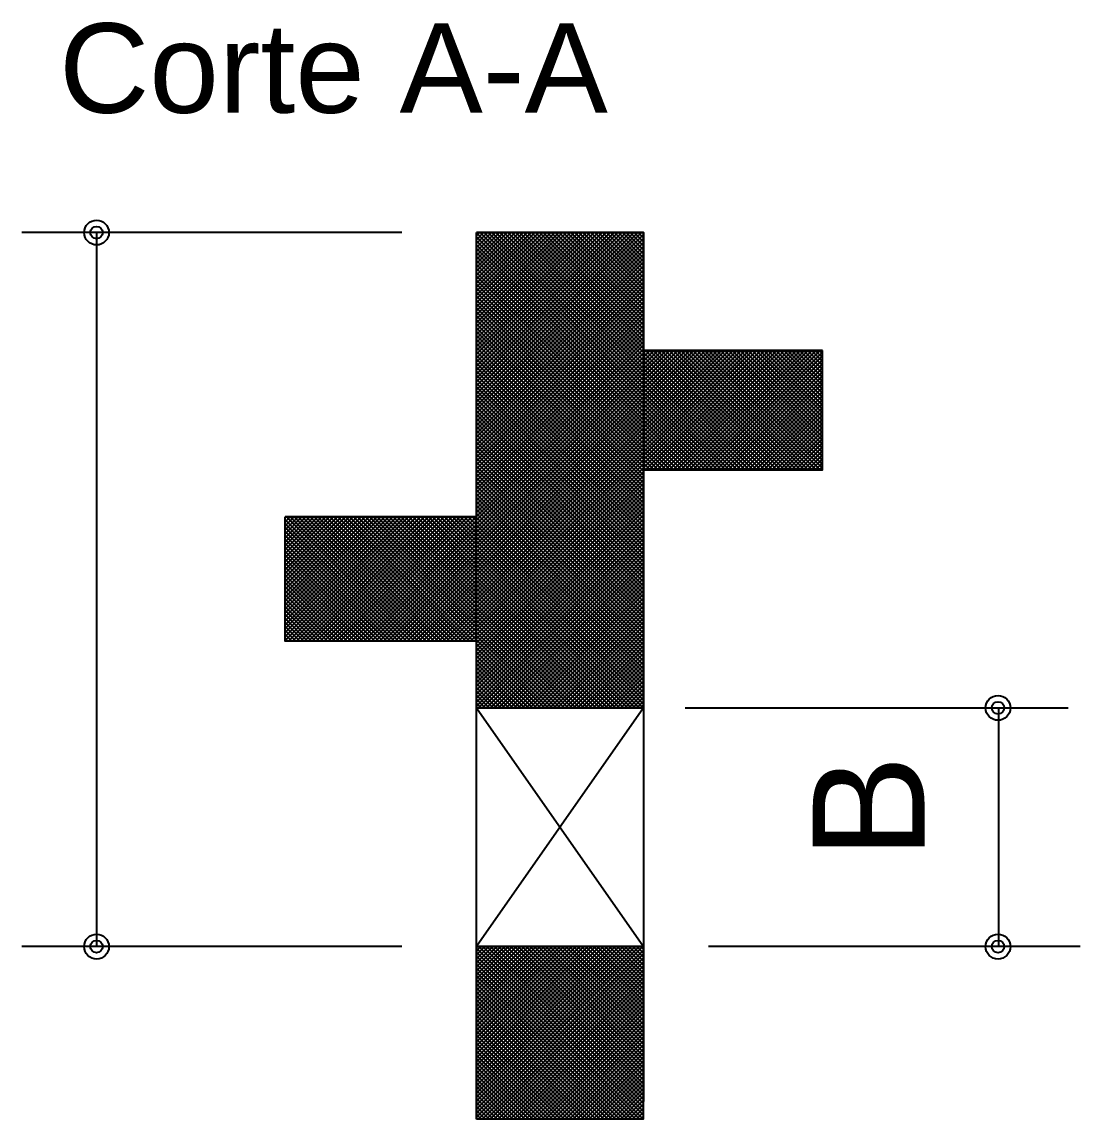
# Model space of a CAD drawing. Extents: x 0 to 119, y 0 to 84.
# Drawn here: x 63.45 to 67.237, y 19.476 to 23.401 of the extents above; entities that cross this region are included whole.
import ezdxf

# ---------------------------------------------------------------- set-up
doc = ezdxf.new("R2010")
doc.units = 0
doc.header["$MEASUREMENT"] = 0
doc.layers.add('29', color=9, linetype='CONTINUOUS')
doc.layers.add('3', color=7, linetype='CONTINUOUS')
doc.styles.add('TQS_ARIAL', font='arial.ttf')

msp = doc.modelspace()

# ---------------------------------------------------------------- linework, layer by layer
at = {"layer": '29', "color": 9, "linetype": 'Continuous'}
for p, q in [((65.076909, 22.056532), (65.668201, 22.647825)), ((65.076909, 22.070674), (65.654059, 22.647825)), ((65.076909, 22.084817), (65.639917, 22.647825)), ((65.076909, 22.098959), (65.625775, 22.647825)), ((65.076909, 22.113101), (65.611633, 22.647825)), ((65.076909, 22.127243), (65.59749, 22.647825)), ((65.076909, 22.141385), (65.583348, 22.647825)), ((65.076909, 22.155527), (65.569206, 22.647825)), ((65.076909, 22.169669), (65.555064, 22.647825)), ((65.076909, 22.183812), (65.540922, 22.647825)), ((65.076909, 22.197954), (65.52678, 22.647825)), ((65.076909, 22.212096), (65.512638, 22.647825)), ((65.076909, 22.226238), (65.498496, 22.647825)), ((65.076909, 22.24038), (65.484353, 22.647825)), ((65.076909, 22.254522), (65.470211, 22.647825)), ((65.076909, 22.268664), (65.456069, 22.647825)), ((65.076909, 22.282806), (65.441927, 22.647825)), ((65.076909, 22.296949), (65.427785, 22.647825)), ((65.076909, 22.311091), (65.413643, 22.647825)), ((65.076909, 22.325233), (65.399501, 22.647825)), ((65.076909, 22.339375), (65.385358, 22.647825)), ((65.076909, 22.353517), (65.371216, 22.647825)), ((65.076909, 22.367659), (65.357074, 22.647825)), ((65.076909, 22.381801), (65.342932, 22.647825)), ((65.076909, 22.395944), (65.32879, 22.647825)), ((65.076909, 22.410086), (65.314648, 22.647825)), ((65.076909, 22.424228), (65.300506, 22.647825)), ((65.076909, 22.43837), (65.286363, 22.647825)), ((65.076909, 22.452512), (65.272221, 22.647825)), ((65.076909, 22.466654), (65.258079, 22.647825)), ((65.076909, 22.480796), (65.243937, 22.647825)), ((65.076909, 22.494938), (65.229795, 22.647825)), ((65.076909, 22.509081), (65.215653, 22.647825)), ((65.076909, 22.523223), (65.201511, 22.647825)), ((65.076909, 22.537365), (65.187369, 22.647825)), ((65.076909, 22.551507), (65.173226, 22.647825)), ((65.076909, 22.565649), (65.159084, 22.647825)), ((65.076909, 22.579791), (65.144942, 22.647825)), ((65.076909, 22.593933), (65.1308, 22.647825)), ((65.076909, 22.608076), (65.116658, 22.647825)), ((65.076909, 22.622218), (65.102516, 22.647825)), ((65.076909, 22.63636), (65.088374, 22.647825)), ((65.076909, 22.646758), (65.674845, 22.048823)), ((65.076909, 22.04239), (65.674845, 22.640326)), ((65.076909, 22.632616), (65.674845, 22.034681)), ((65.076909, 22.028248), (65.674845, 22.626184)), ((65.076909, 22.618474), (65.674845, 22.020538)), ((65.089985, 22.647825), (65.674845, 22.062965)), ((65.104127, 22.647825), (65.674845, 22.077107)), ((65.118269, 22.647825), (65.674845, 22.091249)), ((65.132411, 22.647825), (65.674845, 22.105391)), ((65.146553, 22.647825), (65.674845, 22.119533)), ((65.160696, 22.647825), (65.674845, 22.133676)), ((65.174838, 22.647825), (65.674845, 22.147818)), ((65.18898, 22.647825), (65.674845, 22.16196)), ((65.203122, 22.647825), (65.674845, 22.176102)), ((65.217264, 22.647825), (65.674845, 22.190244)), ((65.231406, 22.647825), (65.674845, 22.204386)), ((65.245548, 22.647825), (65.674845, 22.218528)), ((65.25969, 22.647825), (65.674845, 22.23267)), ((65.273833, 22.647825), (65.674845, 22.246813)), ((65.287975, 22.647825), (65.674845, 22.260955)), ((65.302117, 22.647825), (65.674845, 22.275097)), ((65.316259, 22.647825), (65.674845, 22.289239)), ((65.330401, 22.647825), (65.674845, 22.303381)), ((65.344543, 22.647825), (65.674845, 22.317523)), ((65.358685, 22.647825), (65.674845, 22.331665)), ((65.372828, 22.647825), (65.674845, 22.345808)), ((65.38697, 22.647825), (65.674845, 22.35995)), ((65.401112, 22.647825), (65.674845, 22.374092)), ((65.415254, 22.647825), (65.674845, 22.388234)), ((65.429396, 22.647825), (65.674845, 22.402376)), ((65.443538, 22.647825), (65.674845, 22.416518)), ((65.45768, 22.647825), (65.674845, 22.43066)), ((65.471823, 22.647825), (65.674845, 22.444803)), ((65.485965, 22.647825), (65.674845, 22.458945)), ((65.500107, 22.647825), (65.674845, 22.473087)), ((65.514249, 22.647825), (65.674845, 22.487229)), ((65.528391, 22.647825), (65.674845, 22.501371)), ((65.542533, 22.647825), (65.674845, 22.515513)), ((65.556675, 22.647825), (65.674845, 22.529655)), ((65.570817, 22.647825), (65.674845, 22.543797)), ((65.58496, 22.647825), (65.674845, 22.55794)), ((65.599102, 22.647825), (65.674845, 22.572082)), ((65.613244, 22.647825), (65.674845, 22.586224)), ((65.627386, 22.647825), (65.674845, 22.600366)), ((65.641528, 22.647825), (65.674845, 22.614508)), ((65.65567, 22.647825), (65.674845, 22.62865)), ((65.669812, 22.647825), (65.674845, 22.642792)), ((65.076909, 22.014106), (65.674845, 22.612042)), ((65.076909, 22.604332), (65.674845, 22.006396)), ((65.076909, 21.999964), (65.674845, 22.597899)), ((65.076909, 22.59019), (65.674845, 21.992254)), ((65.076909, 21.985822), (65.674845, 22.583757)), ((65.076909, 22.576048), (65.674845, 21.978112)), ((65.076909, 21.971679), (65.674845, 22.569615)), ((65.076909, 22.561906), (65.674845, 21.96397)), ((65.076909, 21.957537), (65.674845, 22.555473)), ((65.076909, 22.547763), (65.674845, 21.949828)), ((65.076909, 21.943395), (65.674845, 22.541331)), ((65.076909, 22.533621), (65.674845, 21.935686)), ((65.076909, 21.929253), (65.674845, 22.527189)), ((65.076909, 22.519479), (65.674845, 21.921543)), ((65.076909, 21.915111), (65.674845, 22.513047)), ((65.076909, 22.505337), (65.674845, 21.907401)), ((65.076909, 21.900969), (65.674845, 22.498904)), ((65.076909, 22.491195), (65.674845, 21.893259)), ((65.076909, 21.886827), (65.674845, 22.484762)), ((65.076909, 22.477053), (65.674845, 21.879117)), ((65.076909, 21.872685), (65.674845, 22.47062)), ((65.076909, 22.462911), (65.674845, 21.864975)), ((65.076909, 21.858542), (65.674845, 22.456478)), ((65.076909, 22.448769), (65.674845, 21.850833)), ((65.076909, 21.8444), (65.674845, 22.442336)), ((65.076909, 22.434626), (65.674845, 21.836691)), ((65.076909, 21.830258), (65.674845, 22.428194)), ((65.076909, 22.420484), (65.674845, 21.822549)), ((65.076909, 21.816116), (65.674845, 22.414052)), ((65.076909, 22.406342), (65.674845, 21.808406)), ((65.076909, 21.801974), (65.674845, 22.39991)), ((65.076909, 22.3922), (65.674845, 21.794264)), ((65.076909, 21.787832), (65.674845, 22.385767)), ((65.076909, 22.378058), (65.674845, 21.780122)), ((65.076909, 21.77369), (65.674845, 22.371625)), ((65.076909, 22.363916), (65.674845, 21.76598)), ((65.076909, 21.759547), (65.674845, 22.357483)), ((65.076909, 22.349774), (65.674845, 21.751838)), ((65.076909, 21.745405), (65.674845, 22.343341)), ((65.076909, 22.335631), (65.674845, 21.737696)), ((65.076909, 21.731263), (65.674845, 22.329199)), ((65.076909, 22.321489), (65.674845, 21.723554)), ((65.076909, 21.717121), (65.674845, 22.315057)), ((65.076909, 22.307347), (65.674845, 21.709411)), ((65.076909, 21.702979), (65.674845, 22.300915)), ((65.076909, 22.293205), (65.674845, 21.695269)), ((65.076909, 21.688837), (65.674845, 22.286772)), ((65.076909, 22.279063), (65.674845, 21.681127)), ((65.076909, 21.674695), (65.674845, 22.27263)), ((65.076909, 22.264921), (65.674845, 21.666985)), ((65.076909, 21.660552), (65.674845, 22.258488)), ((65.076909, 22.250779), (65.674845, 21.652843)), ((65.076909, 21.64641), (65.674845, 22.244346)), ((65.076909, 22.236636), (65.674845, 21.638701)), ((65.076909, 21.632268), (65.674845, 22.230204)), ((65.076909, 22.222494), (65.674845, 21.624559)), ((65.674845, 21.80594), (66.094886, 22.225982)), ((65.674845, 21.820082), (66.080744, 22.225982)), ((65.674845, 21.834224), (66.066602, 22.225982)), ((65.674845, 21.848366), (66.05246, 22.225982)), ((65.674845, 21.862508), (66.038318, 22.225982)), ((65.674845, 21.876651), (66.024176, 22.225982)), ((65.674845, 21.890793), (66.010034, 22.225982)), ((65.674845, 21.904935), (65.995891, 22.225982)), ((65.674845, 21.919077), (65.981749, 22.225982)), ((65.674845, 21.933219), (65.967607, 22.225982)), ((65.674845, 21.947361), (65.953465, 22.225982)), ((65.674845, 21.961503), (65.939323, 22.225982)), ((65.674845, 21.975645), (65.925181, 22.225982)), ((65.674845, 21.989788), (65.911039, 22.225982)), ((65.674845, 22.00393), (65.896896, 22.225982)), ((65.674845, 22.018072), (65.882754, 22.225982)), ((65.674845, 22.032214), (65.868612, 22.225982)), ((65.674845, 22.046356), (65.85447, 22.225982)), ((65.674845, 22.060498), (65.840328, 22.225982)), ((65.674845, 22.07464), (65.826186, 22.225982)), ((65.674845, 22.088783), (65.812044, 22.225982)), ((65.674845, 22.102925), (65.797902, 22.225982)), ((65.674845, 22.117067), (65.783759, 22.225982)), ((65.674845, 22.131209), (65.769617, 22.225982)), ((65.674845, 22.145351), (65.755475, 22.225982)), ((65.674845, 22.159493), (65.741333, 22.225982)), ((65.674845, 22.173635), (65.727191, 22.225982)), ((65.674845, 22.187778), (65.713049, 22.225982)), ((65.674845, 22.20192), (65.698907, 22.225982)), ((65.674845, 22.216062), (65.684764, 22.225982)), ((65.681405, 21.798359), (66.109029, 22.225982)), ((65.681533, 22.225982), (66.109156, 21.798359)), ((65.695548, 21.798359), (66.123171, 22.225982)), ((65.695675, 22.225982), (66.123299, 21.798359)), ((65.70969, 21.798359), (66.137313, 22.225982)), ((65.709818, 22.225982), (66.137441, 21.798359)), ((65.723832, 21.798359), (66.151455, 22.225982)), ((65.72396, 22.225982), (66.151583, 21.798359)), ((65.737974, 21.798359), (66.165597, 22.225982)), ((65.738102, 22.225982), (66.165725, 21.798359)), ((65.752116, 21.798359), (66.179739, 22.225982)), ((65.752244, 22.225982), (66.179867, 21.798359)), ((65.766258, 21.798359), (66.193881, 22.225982)), ((65.766386, 22.225982), (66.194009, 21.798359)), ((65.7804, 21.798359), (66.208023, 22.225982)), ((65.780528, 22.225982), (66.208151, 21.798359)), ((65.794543, 21.798359), (66.222166, 22.225982)), ((65.79467, 22.225982), (66.222294, 21.798359)), ((65.808685, 21.798359), (66.236308, 22.225982)), ((65.808813, 22.225982), (66.236436, 21.798359)), ((65.822827, 21.798359), (66.25045, 22.225982)), ((65.822955, 22.225982), (66.250578, 21.798359)), ((65.836969, 21.798359), (66.264592, 22.225982)), ((65.837097, 22.225982), (66.26472, 21.798359)), ((65.851111, 21.798359), (66.278734, 22.225982)), ((65.851239, 22.225982), (66.278862, 21.798359)), ((65.865253, 21.798359), (66.292876, 22.225982)), ((65.865381, 22.225982), (66.293004, 21.798359)), ((65.879395, 21.798359), (66.307018, 22.225982)), ((65.879523, 22.225982), (66.307146, 21.798359)), ((65.893537, 21.798359), (66.31549, 22.220311)), ((65.893665, 22.225982), (66.31549, 21.804157)), ((65.907808, 22.225982), (66.31549, 21.818299)), ((65.92195, 22.225982), (66.31549, 21.832442)), ((65.936092, 22.225982), (66.31549, 21.846584)), ((65.950234, 22.225982), (66.31549, 21.860726)), ((65.964376, 22.225982), (66.31549, 21.874868)), ((65.978518, 22.225982), (66.31549, 21.88901)), ((65.99266, 22.225982), (66.31549, 21.903152)), ((66.006802, 22.225982), (66.31549, 21.917294)), ((66.020945, 22.225982), (66.31549, 21.931437)), ((66.035087, 22.225982), (66.31549, 21.945579)), ((66.049229, 22.225982), (66.31549, 21.959721)), ((66.063371, 22.225982), (66.31549, 21.973863)), ((66.077513, 22.225982), (66.31549, 21.988005)), ((66.091655, 22.225982), (66.31549, 22.002147)), ((66.105797, 22.225982), (66.31549, 22.016289)), ((66.11994, 22.225982), (66.31549, 22.030431)), ((66.134082, 22.225982), (66.31549, 22.044574)), ((66.148224, 22.225982), (66.31549, 22.058716)), ((66.162366, 22.225982), (66.31549, 22.072858)), ((66.176508, 22.225982), (66.31549, 22.087)), ((66.19065, 22.225982), (66.31549, 22.101142)), ((66.204792, 22.225982), (66.31549, 22.115284)), ((66.218935, 22.225982), (66.31549, 22.129426)), ((66.233077, 22.225982), (66.31549, 22.143569)), ((66.247219, 22.225982), (66.31549, 22.157711)), ((66.261361, 22.225982), (66.31549, 22.171853)), ((66.275503, 22.225982), (66.31549, 22.185995)), ((66.289645, 22.225982), (66.31549, 22.200137)), ((66.303787, 22.225982), (66.31549, 22.214279)), ((65.076909, 21.618126), (65.674845, 22.216062)), ((65.076909, 22.208352), (65.674845, 21.610417)), ((65.076909, 21.603984), (65.674845, 22.20192)), ((65.076909, 22.19421), (65.674845, 21.596274)), ((65.076909, 21.589842), (65.674845, 22.187778)), ((65.674845, 22.218528), (66.095014, 21.798359)), ((65.674845, 22.204386), (66.080872, 21.798359)), ((65.674845, 22.190244), (66.06673, 21.798359)), ((65.90768, 21.798359), (66.31549, 22.206169)), ((65.921822, 21.798359), (66.31549, 22.192027)), ((65.076909, 22.180068), (65.674845, 21.582132)), ((65.076909, 21.5757), (65.674845, 22.173635)), ((65.076909, 22.165926), (65.674845, 21.56799)), ((65.076909, 21.561558), (65.674845, 22.159493)), ((65.076909, 22.151784), (65.674845, 21.553848)), ((65.076909, 21.547415), (65.674845, 22.145351)), ((65.674845, 22.176102), (66.052588, 21.798359)), ((65.674845, 22.16196), (66.038446, 21.798359)), ((65.674845, 22.147818), (66.024304, 21.798359)), ((65.935964, 21.798359), (66.31549, 22.177884)), ((65.950106, 21.798359), (66.31549, 22.163742)), ((65.964248, 21.798359), (66.31549, 22.1496)), ((65.076909, 22.137642), (65.674845, 21.539706)), ((65.076909, 21.533273), (65.674845, 22.131209)), ((65.076909, 22.123499), (65.674845, 21.525564)), ((65.076909, 21.519131), (65.674845, 22.117067)), ((65.076909, 22.109357), (65.674845, 21.511422)), ((65.076909, 21.504989), (65.674845, 22.102925)), ((65.674845, 22.133676), (66.010161, 21.798359)), ((65.674845, 22.119533), (65.996019, 21.798359)), ((65.674845, 22.105391), (65.981877, 21.798359)), ((65.97839, 21.798359), (66.31549, 22.135458)), ((65.992532, 21.798359), (66.31549, 22.121316)), ((66.006675, 21.798359), (66.31549, 22.107174)), ((65.076909, 22.095215), (65.674845, 21.497279)), ((65.076909, 21.490847), (65.674845, 22.088783)), ((65.076909, 22.081073), (65.674845, 21.483137)), ((65.076909, 21.476705), (65.674845, 22.07464)), ((65.076909, 22.066931), (65.674845, 21.468995)), ((65.674845, 22.091249), (65.967735, 21.798359)), ((65.674845, 22.077107), (65.953593, 21.798359)), ((65.674845, 22.062965), (65.939451, 21.798359)), ((66.020817, 21.798359), (66.31549, 22.093032)), ((66.034959, 21.798359), (66.31549, 22.07889)), ((66.049101, 21.798359), (66.31549, 22.064747)), ((65.076909, 21.462563), (65.674845, 22.060498)), ((65.076909, 22.052789), (65.674845, 21.454853)), ((65.076909, 21.44842), (65.674845, 22.046356)), ((65.076909, 22.038647), (65.674845, 21.440711)), ((65.076909, 21.434278), (65.674845, 22.032214)), ((65.076909, 22.024504), (65.674845, 21.426569)), ((65.674845, 22.048823), (65.925309, 21.798359)), ((65.674845, 22.034681), (65.911167, 21.798359)), ((66.063243, 21.798359), (66.31549, 22.050605)), ((66.077385, 21.798359), (66.31549, 22.036463)), ((65.076909, 21.420136), (65.674845, 22.018072)), ((65.076909, 22.010362), (65.674845, 21.412427)), ((65.076909, 21.405994), (65.674845, 22.00393)), ((65.076909, 21.99622), (65.674845, 21.398284)), ((65.076909, 21.391852), (65.674845, 21.989788)), ((65.674845, 22.020538), (65.897024, 21.798359)), ((65.674845, 22.006396), (65.882882, 21.798359)), ((65.674845, 21.992254), (65.86874, 21.798359)), ((66.091527, 21.798359), (66.31549, 22.022321)), ((66.10567, 21.798359), (66.31549, 22.008179)), ((66.119812, 21.798359), (66.31549, 21.994037)), ((65.076909, 21.982078), (65.674845, 21.384142)), ((65.076909, 21.37771), (65.674845, 21.975645)), ((65.076909, 21.967936), (65.674845, 21.37)), ((65.076909, 21.363568), (65.674845, 21.961503)), ((65.076909, 21.953794), (65.674845, 21.355858)), ((65.076909, 21.349426), (65.674845, 21.947361)), ((65.674845, 21.978112), (65.854598, 21.798359)), ((65.674845, 21.96397), (65.840456, 21.798359)), ((65.674845, 21.949828), (65.826314, 21.798359)), ((66.133954, 21.798359), (66.31549, 21.979895)), ((66.148096, 21.798359), (66.31549, 21.965752)), ((66.162238, 21.798359), (66.31549, 21.95161)), ((65.076909, 21.939652), (65.674845, 21.341716)), ((65.076909, 21.335283), (65.674845, 21.933219)), ((65.076909, 21.925509), (65.674845, 21.327574)), ((65.076909, 21.321141), (65.674845, 21.919077)), ((65.076909, 21.911367), (65.674845, 21.313432)), ((65.674845, 21.935686), (65.812172, 21.798359)), ((65.674845, 21.921543), (65.798029, 21.798359)), ((65.674845, 21.907401), (65.783887, 21.798359)), ((66.17638, 21.798359), (66.31549, 21.937468)), ((66.190522, 21.798359), (66.31549, 21.923326)), ((66.204664, 21.798359), (66.31549, 21.909184)), ((65.076909, 21.306999), (65.674845, 21.904935)), ((65.076909, 21.897225), (65.674845, 21.29929)), ((65.076909, 21.292857), (65.674845, 21.890793)), ((65.076909, 21.883083), (65.674845, 21.285147)), ((65.076909, 21.278715), (65.674845, 21.876651)), ((65.076909, 21.868941), (65.674845, 21.271005)), ((65.674845, 21.893259), (65.769745, 21.798359)), ((65.674845, 21.879117), (65.755603, 21.798359)), ((66.218807, 21.798359), (66.31549, 21.895042)), ((66.232949, 21.798359), (66.31549, 21.8809)), ((66.247091, 21.798359), (66.31549, 21.866757)), ((65.076909, 21.264573), (65.674845, 21.862508)), ((65.076909, 21.854799), (65.674845, 21.256863)), ((65.076909, 21.250431), (65.674845, 21.848366)), ((65.076909, 21.840657), (65.674845, 21.242721)), ((65.076909, 21.236288), (65.674845, 21.834224)), ((65.674845, 21.864975), (65.741461, 21.798359)), ((65.674845, 21.850833), (65.727319, 21.798359)), ((65.674845, 21.836691), (65.713177, 21.798359)), ((66.261233, 21.798359), (66.31549, 21.852615)), ((66.275375, 21.798359), (66.31549, 21.838473)), ((65.076909, 21.826515), (65.674845, 21.228579)), ((65.076909, 21.222146), (65.674845, 21.820082)), ((65.076909, 21.812372), (65.674845, 21.214437)), ((65.076909, 21.208004), (65.674845, 21.80594)), ((65.076909, 21.79823), (65.674845, 21.200295)), ((65.076909, 21.193862), (65.674845, 21.791798)), ((65.674845, 21.822549), (65.699034, 21.798359)), ((65.674845, 21.808406), (65.684892, 21.798359)), ((66.289517, 21.798359), (66.31549, 21.824331)), ((66.303659, 21.798359), (66.31549, 21.810189)), ((65.076909, 21.784088), (65.674845, 21.186152)), ((65.076909, 21.17972), (65.674845, 21.777656)), ((65.076909, 21.769946), (65.674845, 21.17201)), ((65.076909, 21.165578), (65.674845, 21.763513)), ((65.076909, 21.755804), (65.674845, 21.157868)), ((65.076909, 21.151436), (65.674845, 21.749371)), ((65.076909, 21.741662), (65.674845, 21.143726)), ((65.076909, 21.137293), (65.674845, 21.735229)), ((65.076909, 21.72752), (65.674845, 21.129584)), ((65.076909, 21.123151), (65.674845, 21.721087)), ((65.076909, 21.713377), (65.674845, 21.115442)), ((65.076909, 21.109009), (65.674845, 21.706945)), ((65.076909, 21.699235), (65.674845, 21.1013)), ((65.076909, 21.094867), (65.674845, 21.692803)), ((65.076909, 21.685093), (65.674845, 21.087157)), ((65.076909, 21.080725), (65.674845, 21.678661)), ((65.076909, 21.670951), (65.674845, 21.073015)), ((65.076909, 21.066583), (65.674845, 21.664518)), ((65.076909, 21.656809), (65.674845, 21.058873)), ((65.076909, 21.052441), (65.674845, 21.650376)), ((65.076909, 21.642667), (65.674845, 21.044731)), ((65.076909, 21.038299), (65.674845, 21.636234)), ((64.392317, 21.188092), (64.834227, 21.630003)), ((64.392317, 21.202234), (64.820085, 21.630003)), ((64.392317, 21.216377), (64.805943, 21.630003)), ((64.392317, 21.230519), (64.791801, 21.630003)), ((64.392317, 21.244661), (64.777659, 21.630003)), ((64.392317, 21.258803), (64.763517, 21.630003)), ((64.392317, 21.272945), (64.749375, 21.630003)), ((64.392317, 21.287087), (64.735232, 21.630003)), ((64.392317, 21.301229), (64.72109, 21.630003)), ((64.392317, 21.315372), (64.706948, 21.630003)), ((64.392317, 21.329514), (64.692806, 21.630003)), ((64.392317, 21.343656), (64.678664, 21.630003)), ((64.392317, 21.357798), (64.664522, 21.630003)), ((64.392317, 21.37194), (64.65038, 21.630003)), ((64.392317, 21.386082), (64.636237, 21.630003)), ((64.392317, 21.400224), (64.622095, 21.630003)), ((64.392317, 21.414366), (64.607953, 21.630003)), ((64.392317, 21.428509), (64.593811, 21.630003)), ((64.392317, 21.442651), (64.579669, 21.630003)), ((64.392317, 21.456793), (64.565527, 21.630003)), ((64.392317, 21.470935), (64.551385, 21.630003)), ((64.392317, 21.485077), (64.537243, 21.630003)), ((64.392317, 21.499219), (64.5231, 21.630003)), ((64.392317, 21.513361), (64.508958, 21.630003)), ((64.392317, 21.527504), (64.494816, 21.630003)), ((64.392317, 21.541646), (64.480674, 21.630003)), ((64.392317, 21.555788), (64.466532, 21.630003)), ((64.392317, 21.56993), (64.45239, 21.630003)), ((64.392317, 21.584072), (64.438248, 21.630003)), ((64.392317, 21.598214), (64.424105, 21.630003)), ((64.392317, 21.612356), (64.409963, 21.630003)), ((64.392317, 21.626499), (64.395821, 21.630003)), ((64.392317, 21.620152), (64.826288, 21.186181)), ((64.392317, 21.60601), (64.812146, 21.186181)), ((64.392317, 21.591868), (64.798004, 21.186181)), ((64.396608, 21.630003), (64.84043, 21.186181)), ((64.404547, 21.186181), (64.848369, 21.630003)), ((64.41075, 21.630003), (64.854573, 21.186181)), ((64.418689, 21.186181), (64.862512, 21.630003)), ((64.424892, 21.630003), (64.868715, 21.186181)), ((64.432831, 21.186181), (64.876654, 21.630003)), ((64.439034, 21.630003), (64.882857, 21.186181)), ((64.446974, 21.186181), (64.890796, 21.630003)), ((64.453177, 21.630003), (64.896999, 21.186181)), ((64.461116, 21.186181), (64.904938, 21.630003)), ((64.467319, 21.630003), (64.911141, 21.186181)), ((64.475258, 21.186181), (64.91908, 21.630003)), ((64.481461, 21.630003), (64.925283, 21.186181)), ((64.4894, 21.186181), (64.933222, 21.630003)), ((64.495603, 21.630003), (64.939425, 21.186181)), ((64.503542, 21.186181), (64.947364, 21.630003)), ((64.509745, 21.630003), (64.953567, 21.186181)), ((64.517684, 21.186181), (64.961507, 21.630003)), ((64.523887, 21.630003), (64.96771, 21.186181)), ((64.531826, 21.186181), (64.975649, 21.630003)), ((64.538029, 21.630003), (64.981852, 21.186181)), ((64.545968, 21.186181), (64.989791, 21.630003)), ((64.552171, 21.630003), (64.995994, 21.186181)), ((64.560111, 21.186181), (65.003933, 21.630003)), ((64.566314, 21.630003), (65.010136, 21.186181)), ((64.574253, 21.186181), (65.018075, 21.630003)), ((64.580456, 21.630003), (65.024278, 21.186181)), ((64.588395, 21.186181), (65.032217, 21.630003)), ((64.594598, 21.630003), (65.03842, 21.186181)), ((64.602537, 21.186181), (65.046359, 21.630003)), ((64.60874, 21.630003), (65.052562, 21.186181)), ((64.616679, 21.186181), (65.060502, 21.630003)), ((64.622882, 21.630003), (65.066705, 21.186181)), ((64.630821, 21.186181), (65.075328, 21.630003)), ((64.637024, 21.630003), (65.075328, 21.191699)), ((64.644963, 21.186181), (65.075328, 21.616546)), ((64.651166, 21.630003), (65.075328, 21.205841)), ((64.659106, 21.186181), (65.075328, 21.602403)), ((64.665309, 21.630003), (65.075328, 21.219983)), ((64.679451, 21.630003), (65.075328, 21.234125)), ((64.693593, 21.630003), (65.075328, 21.248267)), ((64.707735, 21.630003), (65.075328, 21.26241)), ((64.721877, 21.630003), (65.075328, 21.276552)), ((64.736019, 21.630003), (65.075328, 21.290694)), ((64.750161, 21.630003), (65.075328, 21.304836)), ((64.764303, 21.630003), (65.075328, 21.318978)), ((64.778446, 21.630003), (65.075328, 21.33312)), ((64.792588, 21.630003), (65.075328, 21.347262)), ((64.80673, 21.630003), (65.075328, 21.361405)), ((64.820872, 21.630003), (65.075328, 21.375547)), ((64.835014, 21.630003), (65.075328, 21.389689)), ((64.849156, 21.630003), (65.075328, 21.403831)), ((64.863298, 21.630003), (65.075328, 21.417973)), ((64.877441, 21.630003), (65.075328, 21.432115)), ((64.891583, 21.630003), (65.075328, 21.446257)), ((64.905725, 21.630003), (65.075328, 21.460399)), ((64.919867, 21.630003), (65.075328, 21.474542)), ((64.934009, 21.630003), (65.075328, 21.488684)), ((64.948151, 21.630003), (65.075328, 21.502826)), ((64.962293, 21.630003), (65.075328, 21.516968)), ((64.976436, 21.630003), (65.075328, 21.53111)), ((64.990578, 21.630003), (65.075328, 21.545252)), ((65.00472, 21.630003), (65.075328, 21.559394)), ((65.018862, 21.630003), (65.075328, 21.573537)), ((65.033004, 21.630003), (65.075328, 21.587679)), ((65.047146, 21.630003), (65.075328, 21.601821)), ((65.061288, 21.630003), (65.075328, 21.615963)), ((65.076909, 21.628525), (65.674845, 21.030589)), ((65.076909, 21.024156), (65.674845, 21.622092)), ((65.076909, 21.614383), (65.674845, 21.016447)), ((65.076909, 21.010014), (65.674845, 21.60795)), ((65.076909, 21.60024), (65.674845, 21.002305)), ((65.076909, 20.995872), (65.674845, 21.593808)), ((64.392317, 21.577726), (64.783862, 21.186181)), ((64.392317, 21.563584), (64.76972, 21.186181)), ((64.673248, 21.186181), (65.075328, 21.588261)), ((64.68739, 21.186181), (65.075328, 21.574119)), ((64.701532, 21.186181), (65.075328, 21.559977)), ((65.076909, 21.586098), (65.674845, 20.988163)), ((65.076909, 20.98173), (65.674845, 21.579666)), ((65.076909, 21.571956), (65.674845, 20.97402)), ((65.076909, 20.967588), (65.674845, 21.565524)), ((65.076909, 21.557814), (65.674845, 20.959878)), ((64.392317, 21.549442), (64.755578, 21.186181)), ((64.392317, 21.535299), (64.741435, 21.186181)), ((64.392317, 21.521157), (64.727293, 21.186181)), ((64.715674, 21.186181), (65.075328, 21.545835)), ((64.729816, 21.186181), (65.075328, 21.531693)), ((64.743958, 21.186181), (65.075328, 21.517551)), ((65.076909, 20.953446), (65.674845, 21.551381)), ((65.076909, 21.543672), (65.673535, 20.947046)), ((65.076909, 21.52953), (65.659393, 20.947046)), ((65.076909, 21.515388), (65.645251, 20.947046)), ((65.084651, 20.947046), (65.674845, 21.537239)), ((65.098793, 20.947046), (65.674845, 21.523097)), ((64.392317, 21.507015), (64.713151, 21.186181)), ((64.392317, 21.492873), (64.699009, 21.186181)), ((64.392317, 21.478731), (64.684867, 21.186181)), ((64.7581, 21.186181), (65.075328, 21.503409)), ((64.772243, 21.186181), (65.075328, 21.489266)), ((64.786385, 21.186181), (65.075328, 21.475124)), ((65.076909, 21.501245), (65.631108, 20.947046)), ((65.076909, 21.487103), (65.616966, 20.947046)), ((65.112935, 20.947046), (65.674845, 21.508955)), ((65.127078, 20.947046), (65.674845, 21.494813)), ((65.14122, 20.947046), (65.674845, 21.480671)), ((64.392317, 21.464589), (64.670725, 21.186181)), ((64.392317, 21.450447), (64.656583, 21.186181)), ((64.392317, 21.436304), (64.64244, 21.186181)), ((64.800527, 21.186181), (65.075328, 21.460982)), ((64.814669, 21.186181), (65.075328, 21.44684)), ((65.076909, 21.472961), (65.602824, 20.947046)), ((65.076909, 21.458819), (65.588682, 20.947046)), ((65.076909, 21.444677), (65.57454, 20.947046)), ((65.155362, 20.947046), (65.674845, 21.466529)), ((65.169504, 20.947046), (65.674845, 21.452386)), ((65.183646, 20.947046), (65.674845, 21.438244)), ((64.392317, 21.422162), (64.628298, 21.186181)), ((64.392317, 21.40802), (64.614156, 21.186181)), ((64.828811, 21.186181), (65.075328, 21.432698)), ((64.842953, 21.186181), (65.075328, 21.418556)), ((64.857095, 21.186181), (65.075328, 21.404414)), ((65.076909, 21.430535), (65.560398, 20.947046)), ((65.076909, 21.416393), (65.546256, 20.947046)), ((65.076909, 21.40225), (65.532113, 20.947046)), ((65.197788, 20.947046), (65.674845, 21.424102)), ((65.21193, 20.947046), (65.674845, 21.40996)), ((65.226073, 20.947046), (65.674845, 21.395818)), ((64.392317, 21.393878), (64.600014, 21.186181)), ((64.392317, 21.379736), (64.585872, 21.186181)), ((64.392317, 21.365594), (64.57173, 21.186181)), ((64.871238, 21.186181), (65.075328, 21.390271)), ((64.88538, 21.186181), (65.075328, 21.376129)), ((64.899522, 21.186181), (65.075328, 21.361987)), ((65.076909, 21.388108), (65.517971, 20.947046)), ((65.076909, 21.373966), (65.503829, 20.947046)), ((65.076909, 21.359824), (65.489687, 20.947046)), ((65.240215, 20.947046), (65.674845, 21.381676)), ((65.254357, 20.947046), (65.674845, 21.367534)), ((64.392317, 21.351452), (64.557588, 21.186181)), ((64.392317, 21.337309), (64.543446, 21.186181)), ((64.392317, 21.323167), (64.529303, 21.186181)), ((64.913664, 21.186181), (65.075328, 21.347845)), ((64.927806, 21.186181), (65.075328, 21.333703)), ((64.941948, 21.186181), (65.075328, 21.319561)), ((65.076909, 21.345682), (65.475545, 20.947046)), ((65.076909, 21.33154), (65.461403, 20.947046)), ((65.076909, 21.317398), (65.447261, 20.947046)), ((65.268499, 20.947046), (65.674845, 21.353392)), ((65.282641, 20.947046), (65.674845, 21.339249)), ((65.296783, 20.947046), (65.674845, 21.325107)), ((64.392317, 21.309025), (64.515161, 21.186181)), ((64.392317, 21.294883), (64.501019, 21.186181)), ((64.392317, 21.280741), (64.486877, 21.186181)), ((64.95609, 21.186181), (65.075328, 21.305419)), ((64.970233, 21.186181), (65.075328, 21.291276)), ((65.076909, 21.303256), (65.433118, 20.947046)), ((65.076909, 21.289113), (65.418976, 20.947046)), ((65.310925, 20.947046), (65.674845, 21.310965)), ((65.325068, 20.947046), (65.674845, 21.296823)), ((65.33921, 20.947046), (65.674845, 21.282681)), ((64.392317, 21.266599), (64.472735, 21.186181)), ((64.392317, 21.252457), (64.458593, 21.186181)), ((64.392317, 21.238315), (64.444451, 21.186181)), ((64.984375, 21.186181), (65.075328, 21.277134)), ((64.998517, 21.186181), (65.075328, 21.262992)), ((65.012659, 21.186181), (65.075328, 21.24885)), ((65.076909, 21.274971), (65.404834, 20.947046)), ((65.076909, 21.260829), (65.390692, 20.947046)), ((65.076909, 21.246687), (65.37655, 20.947046)), ((65.353352, 20.947046), (65.674845, 21.268539)), ((65.367494, 20.947046), (65.674845, 21.254397)), ((65.381636, 20.947046), (65.674845, 21.240254)), ((64.392317, 21.224172), (64.430308, 21.186181)), ((64.392317, 21.21003), (64.416166, 21.186181)), ((65.026801, 21.186181), (65.075328, 21.234708)), ((65.040943, 21.186181), (65.075328, 21.220566)), ((65.055085, 21.186181), (65.075328, 21.206424)), ((65.076909, 21.232545), (65.362408, 20.947046)), ((65.076909, 21.218403), (65.348266, 20.947046)), ((65.076909, 21.204261), (65.334124, 20.947046)), ((65.395778, 20.947046), (65.674845, 21.226112)), ((65.40992, 20.947046), (65.674845, 21.21197)), ((64.392317, 21.195888), (64.402024, 21.186181)), ((65.069227, 21.186181), (65.075328, 21.192282)), ((65.076909, 21.190118), (65.319981, 20.947046)), ((65.076909, 21.175976), (65.305839, 20.947046)), ((65.076909, 21.161834), (65.291697, 20.947046)), ((65.424062, 20.947046), (65.674845, 21.197828)), ((65.438205, 20.947046), (65.674845, 21.183686)), ((65.452347, 20.947046), (65.674845, 21.169544)), ((65.076909, 21.147692), (65.277555, 20.947046)), ((65.076909, 21.13355), (65.263413, 20.947046)), ((65.466489, 20.947046), (65.674845, 21.155402)), ((65.480631, 20.947046), (65.674845, 21.141259)), ((65.494773, 20.947046), (65.674845, 21.127117)), ((65.076909, 21.119408), (65.249271, 20.947046)), ((65.076909, 21.105266), (65.235129, 20.947046)), ((65.076909, 21.091123), (65.220986, 20.947046)), ((65.508915, 20.947046), (65.674845, 21.112975)), ((65.523057, 20.947046), (65.674845, 21.098833)), ((65.5372, 20.947046), (65.674845, 21.084691)), ((65.076909, 21.076981), (65.206844, 20.947046)), ((65.076909, 21.062839), (65.192702, 20.947046)), ((65.076909, 21.048697), (65.17856, 20.947046)), ((65.551342, 20.947046), (65.674845, 21.070549)), ((65.565484, 20.947046), (65.674845, 21.056407)), ((65.579626, 20.947046), (65.674845, 21.042265)), ((65.076909, 21.034555), (65.164418, 20.947046)), ((65.076909, 21.020413), (65.150276, 20.947046)), ((65.076909, 21.006271), (65.136134, 20.947046)), ((65.593768, 20.947046), (65.674845, 21.028122)), ((65.60791, 20.947046), (65.674845, 21.01398)), ((65.076909, 20.992129), (65.121991, 20.947046)), ((65.076909, 20.977986), (65.107849, 20.947046)), ((65.076909, 20.963844), (65.093707, 20.947046)), ((65.622052, 20.947046), (65.674845, 20.999838)), ((65.636194, 20.947046), (65.674845, 20.985696)), ((65.650337, 20.947046), (65.674845, 20.971554)), ((65.076909, 20.949702), (65.079565, 20.947046)), ((65.664479, 20.947046), (65.674845, 20.957412)), ((65.077262, 19.497159), (65.672955, 20.092852)), ((65.077262, 19.511301), (65.658813, 20.092852)), ((65.077262, 19.525443), (65.644671, 20.092852)), ((65.077262, 19.539585), (65.630529, 20.092852)), ((65.077262, 19.553727), (65.616387, 20.092852)), ((65.077262, 19.567869), (65.602245, 20.092852)), ((65.077262, 19.582011), (65.588103, 20.092852)), ((65.077262, 19.596154), (65.57396, 20.092852)), ((65.077262, 19.610296), (65.559818, 20.092852)), ((65.077262, 19.624438), (65.545676, 20.092852)), ((65.077262, 19.63858), (65.531534, 20.092852)), ((65.077262, 19.652722), (65.517392, 20.092852)), ((65.077262, 19.666864), (65.50325, 20.092852)), ((65.077262, 19.681006), (65.489108, 20.092852)), ((65.077262, 19.695148), (65.474966, 20.092852)), ((65.077262, 19.709291), (65.460823, 20.092852)), ((65.077262, 19.723433), (65.446681, 20.092852)), ((65.077262, 19.737575), (65.432539, 20.092852)), ((65.077262, 19.751717), (65.418397, 20.092852)), ((65.077262, 19.765859), (65.404255, 20.092852)), ((65.077262, 19.780001), (65.390113, 20.092852)), ((65.077262, 19.794143), (65.375971, 20.092852)), ((65.077262, 19.808286), (65.361828, 20.092852)), ((65.077262, 19.822428), (65.347686, 20.092852)), ((65.077262, 19.83657), (65.333544, 20.092852)), ((65.077262, 19.850712), (65.319402, 20.092852)), ((65.077262, 19.864854), (65.30526, 20.092852)), ((65.077262, 19.878996), (65.291118, 20.092852)), ((65.077262, 19.893138), (65.276976, 20.092852)), ((65.077262, 19.907281), (65.262834, 20.092852)), ((65.077262, 19.921423), (65.248691, 20.092852)), ((65.077262, 19.935565), (65.234549, 20.092852)), ((65.077262, 19.949707), (65.220407, 20.092852)), ((65.077262, 19.963849), (65.206265, 20.092852)), ((65.077262, 19.977991), (65.192123, 20.092852)), ((65.077262, 19.992133), (65.177981, 20.092852)), ((65.077262, 20.006275), (65.163839, 20.092852)), ((65.077262, 20.020418), (65.149696, 20.092852)), ((65.077262, 20.03456), (65.135554, 20.092852)), ((65.077262, 20.048702), (65.121412, 20.092852)), ((65.077262, 20.062844), (65.10727, 20.092852)), ((65.077262, 20.076986), (65.093128, 20.092852)), ((65.077262, 20.091128), (65.078986, 20.092852)), ((65.077262, 20.086679), (65.674845, 19.489096)), ((65.077262, 19.483016), (65.674845, 20.080599)), ((65.077262, 20.072537), (65.67292, 19.476878)), ((65.085231, 20.092852), (65.674845, 19.503238)), ((65.085266, 19.476878), (65.674845, 20.066457)), ((65.099373, 20.092852), (65.674845, 19.51738)), ((65.113515, 20.092852), (65.674845, 19.531523)), ((65.127657, 20.092852), (65.674845, 19.545665)), ((65.141799, 20.092852), (65.674845, 19.559807)), ((65.155941, 20.092852), (65.674845, 19.573949)), ((65.170083, 20.092852), (65.674845, 19.588091)), ((65.184225, 20.092852), (65.674845, 19.602233)), ((65.198368, 20.092852), (65.674845, 19.616375)), ((65.21251, 20.092852), (65.674845, 19.630518)), ((65.226652, 20.092852), (65.674845, 19.64466)), ((65.240794, 20.092852), (65.674845, 19.658802)), ((65.254936, 20.092852), (65.674845, 19.672944)), ((65.269078, 20.092852), (65.674845, 19.687086)), ((65.28322, 20.092852), (65.674845, 19.701228)), ((65.297363, 20.092852), (65.674845, 19.71537)), ((65.311505, 20.092852), (65.674845, 19.729512)), ((65.325647, 20.092852), (65.674845, 19.743655)), ((65.339789, 20.092852), (65.674845, 19.757797)), ((65.353931, 20.092852), (65.674845, 19.771939)), ((65.368073, 20.092852), (65.674845, 19.786081)), ((65.382215, 20.092852), (65.674845, 19.800223)), ((65.396358, 20.092852), (65.674845, 19.814365)), ((65.4105, 20.092852), (65.674845, 19.828507)), ((65.424642, 20.092852), (65.674845, 19.84265)), ((65.438784, 20.092852), (65.674845, 19.856792)), ((65.452926, 20.092852), (65.674845, 19.870934)), ((65.467068, 20.092852), (65.674845, 19.885076)), ((65.48121, 20.092852), (65.674845, 19.899218)), ((65.495352, 20.092852), (65.674845, 19.91336)), ((65.509495, 20.092852), (65.674845, 19.927502)), ((65.523637, 20.092852), (65.674845, 19.941645)), ((65.537779, 20.092852), (65.674845, 19.955787)), ((65.551921, 20.092852), (65.674845, 19.969929)), ((65.566063, 20.092852), (65.674845, 19.984071)), ((65.580205, 20.092852), (65.674845, 19.998213)), ((65.594347, 20.092852), (65.674845, 20.012355)), ((65.60849, 20.092852), (65.674845, 20.026497)), ((65.622632, 20.092852), (65.674845, 20.040639)), ((65.636774, 20.092852), (65.674845, 20.054782)), ((65.650916, 20.092852), (65.674845, 20.068924)), ((65.665058, 20.092852), (65.674845, 20.083066)), ((65.077262, 20.058395), (65.658778, 19.476878)), ((65.077262, 20.044253), (65.644636, 19.476878)), ((65.077262, 20.03011), (65.630494, 19.476878)), ((65.099408, 19.476878), (65.674845, 20.052315)), ((65.11355, 19.476878), (65.674845, 20.038173)), ((65.127692, 19.476878), (65.674845, 20.024031)), ((65.077262, 20.015968), (65.616352, 19.476878)), ((65.077262, 20.001826), (65.602209, 19.476878)), ((65.077262, 19.987684), (65.588067, 19.476878)), ((65.141834, 19.476878), (65.674845, 20.009889)), ((65.155977, 19.476878), (65.674845, 19.995746)), ((65.077262, 19.973542), (65.573925, 19.476878)), ((65.077262, 19.9594), (65.559783, 19.476878)), ((65.077262, 19.945258), (65.545641, 19.476878)), ((65.170119, 19.476878), (65.674845, 19.981604)), ((65.184261, 19.476878), (65.674845, 19.967462)), ((65.198403, 19.476878), (65.674845, 19.95332)), ((65.077262, 19.931116), (65.531499, 19.476878)), ((65.077262, 19.916973), (65.517357, 19.476878)), ((65.212545, 19.476878), (65.674845, 19.939178)), ((65.226687, 19.476878), (65.674845, 19.925036)), ((65.240829, 19.476878), (65.674845, 19.910894)), ((65.077262, 19.902831), (65.503214, 19.476878)), ((65.077262, 19.888689), (65.489072, 19.476878)), ((65.077262, 19.874547), (65.47493, 19.476878)), ((65.254972, 19.476878), (65.674845, 19.896752)), ((65.269114, 19.476878), (65.674845, 19.882609)), ((65.283256, 19.476878), (65.674845, 19.868467)), ((65.077262, 19.860405), (65.460788, 19.476878)), ((65.077262, 19.846263), (65.446646, 19.476878)), ((65.077262, 19.832121), (65.432504, 19.476878)), ((65.297398, 19.476878), (65.674845, 19.854325)), ((65.31154, 19.476878), (65.674845, 19.840183)), ((65.325682, 19.476878), (65.674845, 19.826041)), ((65.077262, 19.817978), (65.418362, 19.476878)), ((65.077262, 19.803836), (65.40422, 19.476878)), ((65.077262, 19.789694), (65.390077, 19.476878)), ((65.339824, 19.476878), (65.674845, 19.811899)), ((65.353966, 19.476878), (65.674845, 19.797757)), ((65.077262, 19.775552), (65.375935, 19.476878)), ((65.077262, 19.76141), (65.361793, 19.476878)), ((65.077262, 19.747268), (65.347651, 19.476878)), ((65.368109, 19.476878), (65.674845, 19.783614)), ((65.382251, 19.476878), (65.674845, 19.769472)), ((65.396393, 19.476878), (65.674845, 19.75533)), ((65.077262, 19.733126), (65.333509, 19.476878)), ((65.077262, 19.718983), (65.319367, 19.476878)), ((65.410535, 19.476878), (65.674845, 19.741188)), ((65.424677, 19.476878), (65.674845, 19.727046)), ((65.438819, 19.476878), (65.674845, 19.712904)), ((65.077262, 19.704841), (65.305225, 19.476878)), ((65.077262, 19.690699), (65.291082, 19.476878)), ((65.077262, 19.676557), (65.27694, 19.476878)), ((65.452961, 19.476878), (65.674845, 19.698762)), ((65.467104, 19.476878), (65.674845, 19.68462)), ((65.481246, 19.476878), (65.674845, 19.670477)), ((65.077262, 19.662415), (65.262798, 19.476878)), ((65.077262, 19.648273), (65.248656, 19.476878)), ((65.077262, 19.634131), (65.234514, 19.476878)), ((65.495388, 19.476878), (65.674845, 19.656335)), ((65.50953, 19.476878), (65.674845, 19.642193)), ((65.077262, 19.619989), (65.220372, 19.476878)), ((65.077262, 19.605846), (65.20623, 19.476878)), ((65.077262, 19.591704), (65.192087, 19.476878)), ((65.523672, 19.476878), (65.674845, 19.628051)), ((65.537814, 19.476878), (65.674845, 19.613909)), ((65.551956, 19.476878), (65.674845, 19.599767)), ((65.077262, 19.577562), (65.177945, 19.476878)), ((65.077262, 19.56342), (65.163803, 19.476878)), ((65.566098, 19.476878), (65.674845, 19.585625)), ((65.580241, 19.476878), (65.674845, 19.571482)), ((65.594383, 19.476878), (65.674845, 19.55734)), ((65.077262, 19.549278), (65.149661, 19.476878)), ((65.077262, 19.535136), (65.135519, 19.476878)), ((65.077262, 19.520994), (65.121377, 19.476878)), ((65.608525, 19.476878), (65.674845, 19.543198)), ((65.622667, 19.476878), (65.674845, 19.529056)), ((65.636809, 19.476878), (65.674845, 19.514914)), ((65.077262, 19.506851), (65.107235, 19.476878)), ((65.077262, 19.492709), (65.093093, 19.476878)), ((65.077262, 19.478567), (65.07895, 19.476878)), ((65.650951, 19.476878), (65.674845, 19.500772)), ((65.665093, 19.476878), (65.674845, 19.48663))]:
    msp.add_line(p, q, dxfattribs=at)
for points in [[(65.076909, 22.647825), (65.674845, 22.647825), (65.674845, 20.947046), (65.076909, 20.947046), (65.076909, 22.647825)], [(66.31549, 22.225982), (65.674845, 22.225982), (65.674845, 21.798359), (66.31549, 21.798359), (66.31549, 22.225982)], [(64.392317, 21.630003), (65.075328, 21.630003), (65.075328, 21.186181), (64.392317, 21.186181), (64.392317, 21.630003)], [(65.077262, 19.476878), (65.674845, 19.476878), (65.674845, 20.092852), (65.077262, 20.092852), (65.077262, 19.476878)]]:
    msp.add_lwpolyline(points, dxfattribs=at)
at = {"layer": '3', "color": 7, "linetype": 'Continuous'}
for p, q in [((64.809973, 22.647825), (63.450132, 22.647825)), ((63.717067, 22.647825), (63.717067, 22.061187)), ((65.076909, 21.630003), (65.076909, 22.647825)), ((65.674845, 22.647825), (65.076909, 22.647825)), ((65.076909, 21.630003), (65.076909, 22.647825)), ((65.076909, 22.647825), (65.674845, 22.647825)), ((65.674845, 22.225982), (65.674845, 22.647825)), ((65.674845, 22.647825), (65.674845, 22.225455)), ((65.674845, 22.225982), (66.31549, 22.225982)), ((65.674845, 22.225455), (65.674845, 22.225455)), ((63.717067, 22.061187), (63.717067, 20.092852)), ((66.309384, 21.798359), (65.668739, 21.798359)), ((65.674845, 20.947046), (65.674845, 21.798359)), ((65.674845, 21.63409), (65.674845, 20.947046)), ((65.076909, 21.630003), (64.392317, 21.630003)), ((65.075328, 21.186181), (64.390736, 21.186181)), ((65.076909, 20.947046), (65.076909, 21.186181)), ((65.076909, 20.947046), (65.674845, 20.947046)), ((65.076909, 20.092852), (65.076909, 20.947046)), ((65.674845, 20.947046), (65.076909, 20.092852)), ((65.076909, 20.947046), (65.674845, 20.092852)), ((65.674845, 20.947046), (65.076909, 20.947046)), ((65.674845, 20.947046), (65.674845, 20.092852)), ((65.823351, 20.947046), (67.195227, 20.947046)), ((66.944906, 20.947046), (66.944906, 20.092852)), ((64.809973, 20.092852), (63.450132, 20.092852)), ((65.076909, 20.092852), (65.674845, 20.092852)), ((65.076909, 19.475711), (65.076909, 20.092852)), ((65.076909, 20.092852), (65.674845, 20.092852)), ((65.076909, 19.538239), (65.076909, 20.092852)), ((65.674845, 19.476878), (65.674845, 20.092852)), ((65.674845, 20.092852), (65.674845, 19.538239)), ((67.237289, 20.092852), (65.907476, 20.092852)), ((65.077262, 19.476878), (65.674845, 19.476878))]:
    msp.add_line(p, q, dxfattribs=at)
for centre, radius in [((63.717067, 22.647825), 0.044445), ((63.717067, 22.647825), 0.022155), ((66.943587, 20.947046), 0.044445), ((66.943587, 20.947046), 0.022155), ((63.717067, 20.092852), 0.044445), ((63.717067, 20.092852), 0.022155), ((66.943587, 20.092852), 0.044445), ((66.943587, 20.092852), 0.022155)]:
    msp.add_circle(centre, radius, dxfattribs=at)

# ---------------------------------------------------------------- texts
at = {"layer": '3', "color": 7, "linetype": 'Continuous', "style": 'TQS_ARIAL'}
msp.add_text('Corte A-A', height=0.320323, dxfattribs=at).set_placement((63.582984, 23.076325))
msp.add_text('B', height=0.4, rotation=90, dxfattribs=at).set_placement((66.680612, 20.40568))

doc.saveas('drawing.dxf')
